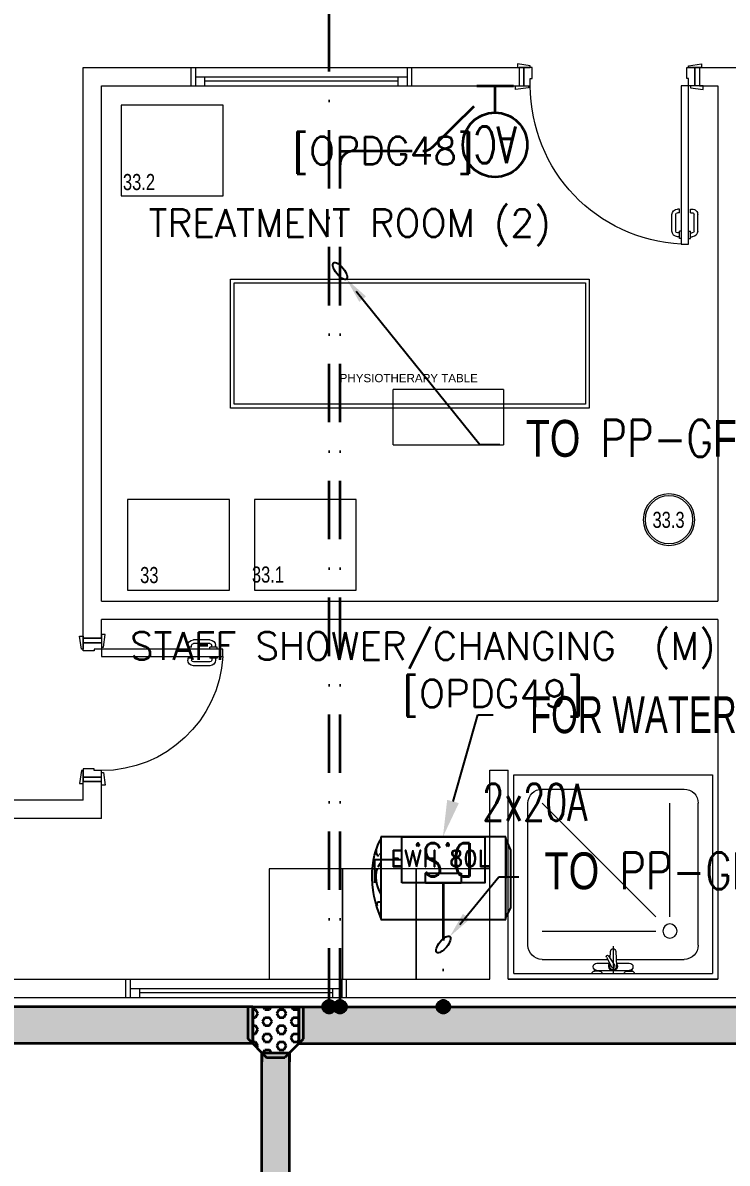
# Model space of a CAD drawing. Header units: inches. Extents: x -12418 to 57169, y -29325 to 19878.
# Drawn here: x 29850 to 33678, y -1847 to 4349 of the extents above; entities that cross this region are included whole.
import ezdxf
from ezdxf import colors
from ezdxf.entities.mleader import LeaderData, LeaderLine
from ezdxf.enums import TextEntityAlignment as Align
from ezdxf.math import Vec2, Vec3

# ---------------------------------------------------------------- set-up
doc = ezdxf.new("R2010")
doc.units = ezdxf.units.IN
doc.header["$LTSCALE"] = 25
doc.header["$MEASUREMENT"] = 0
doc.linetypes.add('DASHDOT', pattern=[25.4, 12.7, -6.35, 0, -6.35])
doc.linetypes.add('HIDDEN', pattern=[9.525, 6.35, -3.175])
doc.layers.get('0').update_dxf_attribs({"color": 8})
for name, color, linetype, lineweight in [('00-Ground Floor$0$72_EGR_BASE_TEXT', 252, 'Continuous', 5), ('00-Ground Floor$0$72_EGR_EQP_TAG', 142, 'Continuous', 5), ('00-Ground Floor$0$Aluminum', 251, 'Continuous', 5), ('00-Ground Floor$0$LOADING', 253, 'Continuous', 5), ('00-Ground Floor$0$SANIT', 250, 'Continuous', 5), ('00-Ground Floor$0$Walls', 251, 'Continuous', 5), ('00-Ground Floor$0$Wooden Joinery', 251, 'Continuous', 5), ('E-LITE-CIRC @ 100', 6, 'Continuous', 25), ('E-LITE-CLNG-CNDT', 6, 'DASHDOT', 35), ('E-POWR-CIRC-NUMB', 6, 'Continuous', 25), ('E-POWR-CLNG-CNDT', 6, 'DASHDOT', 35), ('E-POWR-CTRL-NUMB', 6, 'Continuous', 25), ('E-POWR-FLOR-CNDT', 6, 'HIDDEN', 25), ('E-POWR-TEXT @ 100', 6, 'Continuous', 25), ('E-POWR-WALL @ 100', 4, 'Continuous', 35), ('T-CABL-TRAY', 60, 'Continuous', 35)]:
    doc.layers.add(name, color=color, linetype=linetype, lineweight=lineweight)
for name, color, linetype in [('E-POWR-IDEN', 101, 'Continuous'), ('e-powr-swch @ 100', 191, 'Continuous'), ('PW-ACCESSORIES', 253, 'Continuous'), ('SN-RW', 3, 'Continuous')]:
    doc.layers.add(name, color=color, linetype=linetype)
doc.styles.add('00-Ground Floor$0$list_ghTextstyle', font='romans.shx', dxfattribs={"height": 0.25})
doc.styles.add('00-Ground Floor$0$SIMPLEX', font='SIMPLEX.shx', dxfattribs={"height": 150})
doc.styles.add('00-Ground Floor$0$X3G_ENTITY_257CFD', font='swisscl.ttf', dxfattribs={"height": 200})
doc.styles.add('DC_Elc_Romans', font='elc_romans.shx', dxfattribs={"width": 0.7})
doc.styles.add('DC_Simplex', font='SIMPLEX.shx', dxfattribs={"width": 0.7})
doc.styles.add('ROMAND', font='romand.shx')

# ---------------------------------------------------------------- blocks, each defined once
blk = doc.blocks.new('00-Ground Floor$0$A$C72370EFE')
at = {"layer": '00-Ground Floor$0$Wooden Joinery'}
for p, q in [((-0.01, -0.04), (-0.02, -0.04)), ((-0.01, -0.06), (-0.02, -0.06)), ((-0.01, -0.03), (-0.01, -0.07)), ((0, -0.03), (-0.01, -0.03)), ((0.04, -0.03), (0.05, -0.03)), ((0.05, -0.03), (0.05, -0.07)), ((0.05, -0.04), (0.06, -0.04)), ((0.05, -0.06), (0.06, -0.06)), ((-0.05, -0.07), (-0.05, -0.16)), ((-0.03, -0.07), (-0.03, -0.16)), ((0, -0.07), (-0.01, -0.07)), ((0.04, -0.07), (0.05, -0.07)), ((0.07, -0.07), (0.07, -0.16)), ((0.09, -0.07), (0.09, -0.16)), ((-0.01, -0.17), (-0.02, -0.17)), ((-0.01, -0.17), (-0.01, -0.19)), ((0.05, -0.17), (0.06, -0.17)), ((0.05, -0.17), (0.05, -0.19)), ((-0.01, -0.19), (-0.02, -0.19)), ((0.05, -0.19), (0.06, -0.19))]:
    blk.add_line(p, q, dxfattribs=at)
for centre, radius, start, end in [((-0.02, -0.07), 0.03, 90, 180), ((-0.02, -0.07), 0.01, 90, 180), ((0.06, -0.07), 0.03, 0, 90), ((0.06, -0.07), 0.01, 0, 90), ((-0.02, -0.16), 0.03, 180, 270), ((-0.02, -0.16), 0.01, 180, 270), ((0.06, -0.16), 0.01, 270, 0), ((0.06, -0.16), 0.03, 270, 0)]:
    blk.add_arc(centre, radius, start, end, dxfattribs=at)
blk = doc.blocks.new('00-Ground Floor$0$A$C268A7CF0')
at = {"layer": '00-Ground Floor$0$Wooden Joinery'}
for points in [[(80, 758.8), (80, 768.8), (10, 778.8), (10, 758.8)], [(740, 758.8), (740, 768.8), (810, 778.8), (810, 758.8)], [(70, 658.8), (70, 648.8), (0, 638.8), (0, 658.8)], [(120, 658.8), (120, 0), (80, 0), (80, 658.8)], [(750, 658.8), (750, 648.8), (820, 638.8), (820, 658.8)]]:
    blk.add_lwpolyline(points, close=True, dxfattribs=at)
for points in [[(45, 658.8), (45, 758.8), (20, 758.8), (20, 658.8), (45, 658.8)], [(45, 658.8), (80, 658.8), (80, 698.8), (90, 698.8), (90, 758.8), (45, 758.8), (45, 658.8)], [(775, 658.8), (740, 658.8), (740, 698.8), (730, 698.8), (730, 758.8), (775, 758.8), (775, 658.8)], [(775, 658.8), (775, 758.8), (800, 758.8), (800, 658.8), (775, 658.8)]]:
    blk.add_lwpolyline(points, dxfattribs=at)
blk.add_arc((80, 658.8), 660, 273.4748, 0, dxfattribs=at)
at = {"layer": '00-Ground Floor$0$Wooden Joinery', "xscale": 999.9999999998854, "yscale": 999.9999999998854, "zscale": 999.9999999998854, "rotation": 180}
blk.add_blockref('00-Ground Floor$0$A$C72370EFE', (120, 0), dxfattribs=at)
blk = doc.blocks.new('00-Ground Floor$0$A$C5DAD61B4')
at = {"layer": '00-Ground Floor$0$Wooden Joinery'}
for points in [[(80, 959.1), (80, 969.1), (10, 979.1), (10, 959.1)], [(940, 959.1), (940, 969.1), (1010, 979.1), (1010, 959.1)], [(70, 859.1), (70, 849.1), (0, 839.1), (0, 859.1)], [(120, 859.1), (120, 0), (80, 0), (80, 859.1)], [(950, 859.1), (950, 849.1), (1020, 839.1), (1020, 859.1)]]:
    blk.add_lwpolyline(points, close=True, dxfattribs=at)
for points in [[(45, 859.1), (45, 959.1), (20, 959.1), (20, 859.1), (45, 859.1)], [(45, 859.1), (80, 859.1), (80, 899.1), (90, 899.1), (90, 959.1), (45, 959.1), (45, 859.1)], [(975, 859.1), (940, 859.1), (940, 899.1), (930, 899.1), (930, 959.1), (975, 959.1), (975, 859.1)], [(975, 859.1), (975, 959.1), (1000, 959.1), (1000, 859.1), (975, 859.1)]]:
    blk.add_lwpolyline(points, dxfattribs=at)
blk.add_arc((80, 859.1), 860, 272.66603, 0, dxfattribs=at)
at = {"layer": '00-Ground Floor$0$Wooden Joinery', "xscale": 999.9999999998854, "yscale": 999.9999999998854, "zscale": 999.9999999998854, "rotation": 180}
blk.add_blockref('00-Ground Floor$0$A$C72370EFE', (120, 0), dxfattribs=at)
blk = doc.blocks.new('00-Ground Floor$0$SHOWER TRAY 80x80')
at = {"layer": '00-Ground Floor$0$SANIT'}
for p, q in [((0, 0), (0, 0.8)), ((0.8, 0.8), (0, 0.8)), ((0.8, 0), (0.8, 0.8)), ((0.1143, 0.7429), (0.6857, 0.7429)), ((0.0571, 0.4124), (0.0571, 0.6857)), ((0.7429, 0.1143), (0.7429, 0.6857)), ((0.2286, 0.6286), (0.6857, 0.6286)), ((0.1714, 0.1143), (0.1714, 0.5714)), ((0.2286, 0.5714), (0.6857, 0.1143)), ((0.01, 0.455), (0.01, 0.475)), ((0.0163, 0.475), (0.01, 0.475)), ((0.0125, 0.335), (0.0125, 0.465)), ((0.0425, 0.4133), (0.0425, 0.465)), ((0.0125, 0.455), (0.01, 0.455)), ((0.0895, 0.4105), (0.0316, 0.4139)), ((0.11, 0.4), (0, 0.4)), ((0.0667, 0.3728), (0.0271, 0.3939)), ((0.0407, 0.3866), (0.0316, 0.3861)), ((0.0715, 0.3808), (0.0334, 0.4058)), ((0.0425, 0.335), (0.0425, 0.3857)), ((0.0571, 0.1143), (0.0571, 0.3779)), ((0.0608, 0.3878), (0.0895, 0.3895)), ((0.01, 0.345), (0.01, 0.325)), ((0.0125, 0.345), (0.01, 0.345)), ((0.0163, 0.325), (0.01, 0.325)), ((0.1143, 0.0571), (0.6857, 0.0571)), ((0, 0), (0.8, 0))]:
    blk.add_line(p, q, dxfattribs=at)
blk.add_circle((0.1714, 0.6286), 0.0286, dxfattribs=at)
for centre, radius, start, end in [((0.1143, 0.6857), 0.0571, 90, 180), ((0.6857, 0.6857), 0.0571, 360, 90), ((0, 0.475), 0.01, 0, 90), ((0.0275, 0.465), 0.015, 0, 180), ((0, 0.455), 0.01, 270, 0), ((0.03, 0.4), 0.0175, 49.632, 309.2526), ((0.03, 0.4), 0.014, 83.2671, 276.7329), ((0.03, 0.4), 0.00676, 54.0423, 244.5873), ((0.0691, 0.3768), 0.00467, 239.3148, 59.3148), ((0.0895, 0.4), 0.0105, 270, 90), ((0, 0.345), 0.01, 0, 90), ((0, 0.325), 0.01, 270, 0), ((0.0275, 0.335), 0.015, 180, 0), ((0.1143, 0.1143), 0.0571, 180, 270), ((0.6857, 0.1143), 0.0571, 270, 360)]:
    blk.add_arc(centre, radius, start, end, dxfattribs=at)
blk = doc.blocks.new('00-Ground Floor$0$WM00001-P')
at = {"layer": '00-Ground Floor$0$LOADING'}
for radius in [0.14, 0.13]:
    blk.add_circle((0, 0), radius, dxfattribs=at)
blk = doc.blocks.new('00-Ground Floor$0$H.A.2.3_Second Floor Plan$0$A$C64EB3589')
for p, q in [((-1106.9, 923.8, -10), (-506.9, 923.8, -10)), ((-1106.9, 923.8, -10), (-1106.9, 623.8, -10)), ((-506.9, 623.8, -10), (-506.9, 923.8, -10)), ((-506.9, 623.8, -10), (-1106.9, 623.8, -10))]:
    blk.add_line(p, q)
at = {"elevation": -10}
for points in [[(-1990.9, 23.8), (-40.9, 23.8), (-40.9, 723.8), (-1990.9, 723.8)], [(-1990.9, 23.8), (-40.9, 23.8), (-40.9, 723.8), (-1990.9, 723.8)], [(-1990.9, 23.8), (-40.9, 23.8), (-40.9, 723.8), (-1990.9, 723.8)], [(-1990.9, 23.8), (-40.9, 23.8), (-40.9, 723.8), (-1990.9, 723.8)], [(-1970.9, 43.8), (-60.9, 43.8), (-60.9, 703.8), (-1970.9, 703.8)], [(-1970.9, 43.8), (-60.9, 43.8), (-60.9, 703.8), (-1970.9, 703.8)], [(-1970.9, 43.8), (-60.9, 43.8), (-60.9, 703.8), (-1970.9, 703.8)], [(-1970.9, 43.8), (-60.9, 43.8), (-60.9, 703.8), (-1970.9, 703.8)]]:
    blk.add_lwpolyline(points, close=True, dxfattribs=at)
blk = doc.blocks.new('00-Ground Floor$0$ELECTROTHERAPY UNIT')
at = {"layer": '00-Ground Floor$0$LOADING', "elevation": 0}
blk.add_lwpolyline([(-952367.9, -379387.9), (-952921.6, -379387.9), (-952921.6, -379879.1), (-952367.9, -379879.1)], close=True, dxfattribs=at)
blk = doc.blocks.new('00-Ground Floor$0$PRESSOTHERAPY')
at = {"layer": '00-Ground Floor$0$LOADING', "elevation": 0}
blk.add_lwpolyline([(-952461.7, -380062.3), (-951908, -380062.3), (-951908, -379571.1), (-952461.7, -379571.1)], close=True, dxfattribs=at)
blk = doc.blocks.new('00-Ground Floor$0$HYDRO HOT')
at = {"layer": '00-Ground Floor$0$LOADING', "elevation": 0}
blk.add_lwpolyline([(-952414, -375984), (-951860.3, -375984), (-951860.3, -375492.8), (-952414, -375492.8)], close=True, dxfattribs=at)
blk = doc.blocks.new('00-Ground Floor$0$A$C37be4daf')
at = {"layer": '00-Ground Floor$0$Aluminum'}
for p, q in [((1416, 598.2), (216, 598.2)), ((241, 498.2), (241, 598.2)), ((291, 548.2), (291, 598.2)), ((291, 573.2), (1341, 573.2)), ((1341, 548.2), (1341, 598.2)), ((1391, 498.2), (1391, 598.2)), ((1416, 498.2), (216, 498.2)), ((1391, 548.2), (241, 548.2))]:
    blk.add_line(p, q, dxfattribs=at)
at = {"layer": '00-Ground Floor$0$Walls'}
for p, q in [((216, 498.2), (216, 598.2)), ((1416, 498.2), (1416, 598.2))]:
    blk.add_line(p, q, dxfattribs=at)
blk = doc.blocks.new('00-Ground Floor')
at = {"layer": '00-Ground Floor$0$LOADING', "elevation": 0}
for points in [[(31187.9, -847.4), (31587.9, -847.4), (31587.9, -247.4), (31187.9, -247.4)], [(31587.9, -847.4), (31987.9, -847.4), (31987.9, -247.4), (31587.9, -247.4)], [(31987.9, -847.4), (32387.9, -847.4), (32387.9, -247.4), (31987.9, -247.4)]]:
    blk.add_lwpolyline(points, close=True, dxfattribs=at)
at = {"layer": '00-Ground Floor$0$Walls'}
for p, q in [((30177.9, 4105.7, 0), (32547.9, 4105.7, 0)), ((30177.9, 1005.7, 0), (30177.9, 4105.7, 0)), ((32547.9, 4105.7, 0), (32547.9, 4005.7, 0)), ((33527.9, 4105.7, 0), (33827.9, 4105.7, 0)), ((33527.9, 4105.7, 0), (33527.9, 4005.7, 0)), ((30277.9, 4005.7, 0), (32547.9, 4005.7, 0)), ((30277.9, 1205.7, 0), (30277.9, 4005.7, 0)), ((33527.9, 4005.7, 0), (33627.9, 4005.7, 0)), ((33627.9, 4005.7, 0), (33627.9, 1205.7, 0)), ((33627.9, 1367.6, 0), (33627.9, 1205.7, 0)), ((30277.9, 1205.7, 0), (33627.9, 1205.7, 0)), ((30277.9, 1005.7, 0), (30277.9, 1105.7, 0)), ((33627.9, 1105.7, 0), (30277.9, 1105.7, 0)), ((33627.9, 1105.7, 0), (33627.9, -847.4, 0)), ((30277.9, 1005.7, 0), (30177.9, 1005.7, 0)), ((32387.9, 287.6, 0), (32487.9, 287.6, 0)), ((32387.9, -847.4, 0), (32387.9, 287.6, 0)), ((32487.9, -847.4, 0), (32487.9, 287.6, 0)), ((30177.9, 125.7, 0), (30177.9, 225.7, 0)), ((30277.9, 225.7, 0), (30177.9, 225.7, 0)), ((30277.9, 25.7, 0), (30277.9, 225.7, 0)), ((30177.9, 125.7, 0), (28977.9, 125.7, 0)), ((30277.9, 25.7, 0), (29627.9, 25.7, 0)), ((29627.9, -847.4, 0), (32387.9, -847.4, 0)), ((32487.9, -847.4, 0), (33627.9, -847.4, 0)), ((33627.9, -847.4, 0), (32487.9, -847.4, 0)), ((17732.9, -947.4, 0), (43417.9, -947.4, 0))]:
    blk.add_line(p, q, dxfattribs=at)
at = {"rotation": 180}
for p in [(32178.9, 4603.9, 0), (31823.9, -349.2, 0)]:
    blk.add_blockref('00-Ground Floor$0$A$C37be4daf', p, dxfattribs=at)
at = {"layer": '00-Ground Floor$0$LOADING'}
for name, p in [('00-Ground Floor$0$HYDRO HOT', (982798.1, 379393.3)), ('00-Ground Floor$0$ELECTROTHERAPY UNIT', (983340.3, 381145.8)), ('00-Ground Floor$0$PRESSOTHERAPY', (983570, 381329.1))]:
    blk.add_blockref(name, p, dxfattribs=at)
at = {"layer": '00-Ground Floor$0$LOADING', "extrusion": (0, 0, -1), "zscale": -1, "rotation": 180}
blk.add_blockref('00-Ground Floor$0$H.A.2.3_Second Floor Plan$0$A$C64EB3589', (-32968.9, 2979.5, -10), dxfattribs=at)
at = {"layer": '00-Ground Floor$0$LOADING', "extrusion": (2.33844e-18, 2.24019e-05, -1), "xscale": 1000, "yscale": 1000, "zscale": 1000, "rotation": 90.0000000000004}
blk.add_blockref('00-Ground Floor$0$WM00001-P', (-33361.6, 1649, 0.1), dxfattribs=at)
at = {"layer": '00-Ground Floor$0$SANIT', "xscale": -1350.000000000878, "yscale": 1350.000000000878, "zscale": 1350.000000000878, "rotation": 270}
blk.add_blockref('00-Ground Floor$0$SHOWER TRAY 80x80', (32517.9, -817.4, 0), dxfattribs=at)
at = {"layer": '00-Ground Floor$0$Wooden Joinery', "xscale": -1}
blk.add_blockref('00-Ground Floor$0$A$C5DAD61B4', (33547.9, 3146.6, 0), dxfattribs=at)
at = {"layer": '00-Ground Floor$0$Wooden Joinery', "xscale": -1, "rotation": 90}
blk.add_blockref('00-Ground Floor$0$A$C268A7CF0', (30936.7, 1025.7, 0), dxfattribs=at)
at = {"layer": '00-Ground Floor$0$72_EGR_BASE_TEXT', "char_height": 150, "attachment_point": 2, "style": '00-Ground Floor$0$SIMPLEX'}
for s, insert in [('[OPDG48]', (31807.3, 3728.6, 0)), ('TREATMENT ROOM (2)', (31625.5, 3335.7, 0)), ('STAFF SHOWER/CHANGING  (M)', (32022.6, 1038.3, 0)), ('[OPDG49]', (32404.4, 779.5, 0))]:
    blk.add_mtext(s, dxfattribs=dict(at, insert=insert))
at = {"layer": '00-Ground Floor$0$72_EGR_EQP_TAG', "char_height": 87.47, "attachment_point": 2, "style": '00-Ground Floor$0$X3G_ENTITY_257CFD'}
for s, insert in [('33.2', (30481, 3527.2, 0)), ('33.3', (33359.1, 1691.9, 0)), ('33', (30537, 1391.8, 0)), ('33.1', (31182, 1394.6, 0))]:
    blk.add_mtext(s, dxfattribs=dict(at, insert=insert))
at = {"layer": '00-Ground Floor$0$LOADING', "color": 4, "insert": (32322.9, 2440.8), "char_height": 45, "width": 1758.975, "attachment_point": 3, "style": '00-Ground Floor$0$list_ghTextstyle'}
blk.add_mtext('{\\fArial|b0|i0|c0|p34;PHYSIOTHERAPY TABLE}', dxfattribs=at)
blk = doc.blocks.new('80L')
at = {"layer": 'PW-ACCESSORIES', "linetype": 'Continuous'}
for p, q in [((-115124.3, -157079.1), (-115117.6, -157062.9)), ((-115117.6, -157062.9), (-115111.8, -157049.9)), ((-115111.8, -157049.9), (-115107.3, -157040.5)), ((-115107.3, -157040.5), (-115103.7, -157034.6)), ((-115103.7, -157034.6), (-115102.8, -157032.8)), ((-114425.1, -157022.5), (-115102.8, -157022.5)), ((-115102.8, -157022.5), (-115102.8, -157471.2)), ((-115102.8, -157032.8), (-115102.8, -157191.4)), ((-114425.1, -157031.9), (-114426.4, -157464.4)), ((-114425.1, -157471.2), (-114425.1, -157022.5)), ((-114396.3, -157094.8), (-114425.1, -157031.9)), ((-115142.7, -157148.7), (-115137.4, -157122.2)), ((-115137.4, -157122.2), (-115130.6, -157099.3)), ((-115130.6, -157099.3), (-115124.3, -157079.1)), ((-115129.7, -157091.2), (-115129.7, -157093.5)), ((-115129.7, -157093.5), (-115129.7, -157098.9)), ((-115129.7, -157098.9), (-115129.3, -157106.5)), ((-115129.3, -157106.5), (-115127.9, -157114.1)), ((-115127.9, -157114.1), (-115125.2, -157120.4)), ((-115125.2, -157120.4), (-115123.4, -157122.2)), ((-115123.4, -157122.2), (-115120.7, -157123.1)), ((-115120.7, -157123.1), (-115118, -157123.1)), ((-115118, -157123.1), (-115114.5, -157121.7)), ((-115110.4, -157118.6), (-115105.9, -157113.7)), ((-114396.3, -157408.7), (-114396.3, -157094.8)), ((-115149.9, -157210.7), (-115147.2, -157177.9)), ((-115147.2, -157177.9), (-115142.7, -157148.7)), ((-115115.3, -157178.8), (-115119.4, -157186.4)), ((-115111.8, -157172.5), (-115115.3, -157178.8)), ((-115108.2, -157167.6), (-115111.8, -157172.5)), ((-115105.5, -157164), (-115108.2, -157167.6)), ((-115102.8, -157161.3), (-115105.5, -157164)), ((-115102.8, -157191.4), (-115104.1, -157462.2)), ((-115150.4, -157245.7), (-115149.9, -157210.7)), ((-115148.1, -157283.9), (-115150.4, -157245.7)), ((-115130.6, -157230), (-115131.1, -157244.4)), ((-115131.1, -157244.4), (-115129.7, -157260.1)), ((-115129.3, -157217), (-115130.6, -157230)), ((-115126.6, -157205.7), (-115129.3, -157217)), ((-115123, -157195.4), (-115126.6, -157205.7)), ((-114861.2, -157274.5), (-114861.2, -157219.2)), ((-114861.2, -157219.2), (-114666.7, -157219.2)), ((-114666.7, -157219.2), (-114666.7, -157274.5)), ((-115142.7, -157324.7), (-115148.1, -157283.9)), ((-115129.7, -157260.1), (-115127, -157276.7)), ((-115127, -157276.7), (-115121.6, -157294.7)), ((-115121.6, -157294.7), (-115114.5, -157314)), ((-115114.5, -157314), (-115104.1, -157335.1)), ((-114666.7, -157274.5), (-114861.2, -157274.5)), ((-115139.2, -157345.9), (-115142.7, -157324.7)), ((-115134.2, -157367.9), (-115139.2, -157345.9)), ((-115128.4, -157390.3), (-115134.2, -157367.9)), ((-115121.2, -157378.2), (-115124.3, -157381.8)), ((-115116.7, -157376.8), (-115121.2, -157378.2)), ((-115111.8, -157377.3), (-115116.7, -157376.8)), ((-115107.3, -157378.2), (-115111.8, -157377.3)), ((-115102.8, -157379.5), (-115107.3, -157378.2)), ((-115121.6, -157413.7), (-115128.4, -157390.3)), ((-115124.3, -157381.8), (-115125.2, -157388.1)), ((-115125.2, -157388.1), (-115125.2, -157392.6)), ((-115125.2, -157392.6), (-115123.9, -157397.9)), ((-115113.6, -157437.5), (-115121.6, -157413.7)), ((-115104.1, -157462.2), (-115113.6, -157437.5)), ((-114426.4, -157464.4), (-114396.3, -157408.7)), ((-115104.1, -157462.2), (-115104.1, -157462.2)), ((-115102.8, -157471.2), (-114425.1, -157471.2)), ((-114426.4, -157464.4), (-114426.4, -157464.4))]:
    blk.add_line(p, q, dxfattribs=at)
at = {"layer": 'PW-ACCESSORIES', "linetype": 'Continuous', "insert": (-115052.5, -157139.9), "char_height": 90, "attachment_point": 4, "style": 'ROMAND'}
blk.add_mtext('EWH 80L', dxfattribs=at)
blk = doc.blocks.new('*U28')
blk.add_lwpolyline([(-2.25, -2.5), (-2.25, 0), (2.25, 0), (2.25, -2.5)], close=True)
blk.add_lwpolyline([(-2.25, -1.25), (-3.75, -1.25), (-3.75, -2.5)])
at = {"layer": 'E-POWR-CIRC-NUMB', "style": 'DC_Simplex', "width": 0.7, "flags": 8}
blk.add_attdef('CIRCUIT', (4.233, 3.688), '', height=2, rotation=360, dxfattribs=at)
at = {"layer": 'E-POWR-CTRL-NUMB', "style": 'DC_Simplex', "width": 0.7, "flags": 8}
blk.add_attdef('AMPER', text='', height=2, rotation=360, dxfattribs=at).set_placement((4.233, 1.25), align=Align.MIDDLE_LEFT)
at = {"layer": 'E-POWR-IDEN', "style": 'DC_Simplex', "width": 0.7, "flags": 8}
blk.add_attdef('TYPE', text='', height=1.8, rotation=180, dxfattribs=at).set_placement((0, -1.25), align=Align.MIDDLE_CENTER)
blk = doc.blocks.new('ARR0W')
at = {"color": 45}
blk.add_ellipse((0, 0), major_axis=(0.4, 0), ratio=0.4, dxfattribs=at)
at = {"color": 45, "ltscale": 0.5}
blk.add_solid([(-1.4, 0.167), (-0.4, 0), (-1.4, -0.167)], dxfattribs=at)
blk = doc.blocks.new('*U34')
for p, q in [((-1, 0), (1, 0)), ((0, -1.45), (0, 0))]:
    blk.add_line(p, q)
blk.add_circle((0, -3.2), 1.75)
at = {"layer": 'E-POWR-CIRC-NUMB', "style": 'DC_Simplex', "width": 0.7, "flags": 8}
blk.add_attdef('CIRCUIT', (3.364, 5.671), '', height=2, rotation=360, dxfattribs=at)
at = {"layer": 'E-POWR-IDEN', "style": 'DC_Simplex', "width": 0.7, "flags": 8}
blk.add_attdef('TYPE', text='', height=2, rotation=180, dxfattribs=at).set_placement((0, -3.2), align=Align.MIDDLE_CENTER)
blk = doc.blocks.new('*U48')
at = {"lineweight": 0}
h = blk.add_hatch(dxfattribs=at)
h.set_pattern_fill('HEX', color=253, scale=8, angle=180, style=0)
h.set_pattern_definition([(180, (-19802.505, -2e-10), (6e-13, -43.99409), [25.4, -50.8]), (300, (-19802.505, -2e-10), (38.1, 21.99705), [25.4, -50.8]), (240, (-19827.905, -2e-10), (38.1, -21.99705), [25.4, -50.8])])
h.paths.add_polyline_path([(-6237.5, 200), (-6237.5, 0), (0, 0), (0, 200)])
at = {"color": 0}
for p, q in [((0, 200), (-6237.5, 200)), ((-6237.5, 0), (-6237.5, 200)), ((0, 0), (0, 200)), ((0, 0), (-6237.5, 0))]:
    blk.add_line(p, q, dxfattribs=at)
blk = doc.blocks.new('*U42')
h = blk.add_hatch()
h.set_pattern_fill('HEX', color=253, scale=8, angle=-90, style=0)
h.set_pattern_definition([(270, (-3e-11, -5e-24), (43.994, -9e-14), [25.4, -50.8]), (30, (-3e-11, -5e-24), (-21.997, 38.1), [25.4, -50.8]), (330, (-3e-11, -25.4), (21.997, 38.1), [25.4, -50.8])])
h.paths.add_polyline_path([(0, 0), (-200, 0), (-250, -50), (-250, -200), (-200, -250), (0, -250)])
at = {"color": 0}
for p, q in [((-250, -50), (-200, 0)), ((-200, 0), (-200, 50)), ((0, 0), (0, 50)), ((-250, -50), (-300, -50)), ((0, 0), (0, -250)), ((-250, -200), (-300, -200)), ((-250, -200), (-200, -250)), ((-200, -250), (-200, -300)), ((0, -250), (0, -300))]:
    blk.add_line(p, q, dxfattribs=at)
at = {"color": 253}
for p, q in [((-200, 0), (-175, 25)), ((-200, 0), (0, 0)), ((-175, 25), (0, 25)), ((-250, -50), (-275, -75)), ((-250, -50), (-250, -200)), ((-275, -75), (-275, -175)), ((-250, -200), (-275, -175)), ((-200, -250), (0, -250)), ((-200, -250), (-175, -275)), ((-175, -275), (0, -275))]:
    blk.add_line(p, q, dxfattribs=at)
blk = doc.blocks.new('*U49')
at = {"lineweight": 0}
h = blk.add_hatch(dxfattribs=at)
h.set_pattern_fill('HEX', color=253, scale=8, angle=180, style=0)
h.set_pattern_definition([(180, (-24050.41, -3e-10), (6e-13, -43.99409), [25.4, -50.8]), (300, (-24050.41, -3e-10), (38.1, 21.997045), [25.4, -50.8]), (240, (-24075.81, -3e-10), (38.1, -21.997045), [25.4, -50.8])])
h.paths.add_polyline_path([(-10603.6, 150), (-10603.6, 0), (0, 0), (0, 150)])
at = {"color": 0}
for p, q in [((0, 150), (-10603.6, 150)), ((-10603.6, 0), (-10603.6, 150)), ((0, 0), (-10603.6, 0))]:
    blk.add_line(p, q, dxfattribs=at)
blk = doc.blocks.new('*U51')
at = {"lineweight": 0}
h = blk.add_hatch(dxfattribs=at)
h.set_pattern_fill('HEX', color=253, scale=8, angle=180, style=0)
h.set_pattern_definition([(180, (-22747.74, -3e-10), (6e-13, -43.99409), [25.4, -50.8]), (300, (-22747.74, -3e-10), (38.1, 21.997045), [25.4, -50.8]), (240, (-22773.14, -3e-10), (38.1, -21.997045), [25.4, -50.8])])
h.paths.add_polyline_path([(-7250, 200), (-7250, 0), (0, 0), (0, 200)])
at = {"color": 0}
for p, q in [((0, 200), (-7250, 200)), ((0, 0), (0, 200)), ((0, 0), (-7250, 0))]:
    blk.add_line(p, q, dxfattribs=at)
blk = doc.blocks.new('A$C767e6835')
at = {"layer": 'T-CABL-TRAY', "linetype": 'Continuous', "xscale": -1, "rotation": 180}
blk.add_blockref('*U51', (11000, 1850), dxfattribs=at)
at = {"layer": 'T-CABL-TRAY', "linetype": 'Continuous'}
for name, p, rotation in [('*U42', (11000, 1850, 0), 90), ('*U48', (11250, 1850), 180), ('*U49', (11050, -9003.6), 270)]:
    blk.add_blockref(name, p, dxfattribs=dict(at, rotation=rotation))

msp = doc.modelspace()

# ---------------------------------------------------------------- hatches: boundary and pattern name
at = {"layer": 'E-POWR-CLNG-CNDT'}
h = msp.add_hatch(color=256, dxfattribs=at)
h.dxf.hatch_style = 1
h.paths.add_polyline_path([(31479.4, -997.4, 1), (31549.4, -997.4, 1)])
h = msp.add_hatch(color=256, dxfattribs=at)
h.dxf.hatch_style = 1
h.paths.add_polyline_path([(31538.5, -997.4, 1), (31608.5, -997.4, 1)])
h = msp.add_hatch(color=256, dxfattribs=at)
h.dxf.hatch_style = 1
h.paths.add_polyline_path([(32100.1, -997.4, 1), (32170.1, -997.4, 1)])

# ---------------------------------------------------------------- linework, layer by layer
at = {"layer": 'E-POWR-CLNG-CNDT', "elevation": 0}
msp.add_lwpolyline([(31514.4, -997.4), (31514.4, 6211.3, -0.414214), (31589.4, 6286.3), (32047.5, 6286.3, 0.195779), (32099.8, 6307.6), (32440.3, 6639.9)], format="xyb", dxfattribs=at)
at = {"layer": 'E-POWR-CLNG-CNDT'}
msp.add_lwpolyline([(31573.5, -997.4), (31573.5, 3577.1, -0.414214), (31648.5, 3652.1), (32023.5, 3652.1, 0.195779), (32075.9, 3673.4), (32416.3, 4005.7)], format="xyb", dxfattribs=at)
at = {"layer": 'E-POWR-CLNG-CNDT', "elevation": 0}
msp.add_lwpolyline([(32135.1, -320.4), (32135.1, -997.4)], dxfattribs=at)
at = {"layer": 'E-POWR-CLNG-CNDT'}
for centre in [(31514.4, -997.4, 0), (31573.5, -997.4), (32135.1, -997.4, 0)]:
    msp.add_circle(centre, 35, dxfattribs=at)

# ---------------------------------------------------------------- block references
at = {"layer": 'E-LITE-CLNG-CNDT'}
msp.add_blockref('00-Ground Floor', (0, 0), dxfattribs=at)
at = {"layer": 'E-POWR-FLOR-CNDT'}
msp.add_blockref('A$C767e6835', (20099.5, -2847.4, 0), dxfattribs=at)
at = {"layer": 'e-powr-swch @ 100'}
ref = msp.add_blockref('*U28', (32135.1, -74.4, 0), dxfattribs=dict(at, xscale=100, yscale=100, zscale=100))
ref.add_attrib('TYPE', 'D.S.', dxfattribs={"layer": 'E-POWR-IDEN', "height": 180, "rotation": 180, "style": 'DC_Simplex', "width": 0.7, "flags": 8}).set_placement((32135.1, -199.4, 0), align=Align.MIDDLE_CENTER)
ref.add_attrib('AMPER', '2x20A', dxfattribs={"layer": 'E-POWR-CTRL-NUMB', "height": 200, "rotation": 360, "style": 'DC_Simplex', "width": 0.7, "flags": 8}).set_placement((32346.6, 113.3, 0), align=Align.MIDDLE_LEFT)
at = {"layer": 'E-POWR-WALL @ 100', "xscale": 100, "yscale": 100, "zscale": 100}
msp.add_blockref('*U34', (32416.3, 4005.7, 0), dxfattribs=at).add_auto_attribs({'TYPE': 'AC'})
at = {"layer": 'SN-RW'}
msp.add_blockref('80L', (146899.1, 156948.1, 0), dxfattribs=at)

# ---------------------------------------------------------------- leaders
at = {"layer": 'E-LITE-CIRC @ 100'}
ml = msp.add_multileader_mtext('Standard', dxfattribs=at)
ml.set_content('{\\Fdc_el_romans|c0;\\W0.8;TO\\Fromans|c0; \\Fsimplex|c0;PP-G\\Fdc_el_romans|c0;F\\Fsimplex|c0;/M17}', color=256, style='DC_Simplex')
ml.set_leader_properties()
ml.set_arrow_properties(name='ARR0W')
ml.build(insert=Vec2(0, 0))
ml.multileader.update_dxf_attribs({"dogleg_length": 200, "arrow_head_size": 140, "scale": 100})
ctx = ml.context
ctx.base_point, ctx.scale, ctx.char_height, ctx.arrow_head_size, ctx.landing_gap_size, ctx.plane_origin, ctx.plane_x_axis, ctx.plane_y_axis = Vec3(32443, 2057.5, 0), 100, 200, 140, 140, Vec3(40257.1, -1558.6, 0), Vec3(1, 0.000001, 0), Vec3(-0.000001, 1, 0)
notes = []
notes.append((ctx, [(0, (1, 1, 0), (32334.2, 2057.5, 0), (1, 0.000001, 0), 108.8, [(0, [(31573.5, 3000, 0)], 0, [])])]))
ctx.mtext.insert, ctx.mtext.text_direction, ctx.mtext.rotation, ctx.mtext.flow_direction = Vec3(32583, 2190.8, 0), Vec3(1, 0.000001, 0), 0.000001, 5
ml = msp.add_multileader_mtext('Standard', dxfattribs=at)
ml.set_content('{\\Fdc_el_romans|c0;\\W0.8;TO\\Fromans|c0; \\Fsimplex|c0;PP-G\\Fdc_el_romans|c0;F\\Fsimplex|c0;/M5}', color=256, style='DC_Simplex')
ml.set_leader_properties()
ml.set_arrow_properties(name='ARR0W')
ml.build(insert=Vec2(0, 0))
ml.multileader.update_dxf_attribs({"dogleg_length": 200, "arrow_head_size": 140, "scale": 100})
ctx = ml.context
ctx.base_point, ctx.scale, ctx.char_height, ctx.arrow_head_size, ctx.landing_gap_size, ctx.plane_origin, ctx.plane_x_axis, ctx.plane_y_axis = Vec3(32545.5, -292.2, 0), 100, 200, 140, 140, Vec3(40026.6, -9590.9, 0), Vec3(1, 0.000001, 0), Vec3(-0.000001, 1, 0)
notes.append((ctx, [(0, (1, 1, 0), (32436.7, -292.2, 0), (1, 0.000001, 0), 108.8, [(0, [(32135.1, -658.9, 0)], 0, [])])]))
ctx.mtext.insert, ctx.mtext.text_direction, ctx.mtext.rotation, ctx.mtext.flow_direction = Vec3(32685.5, -158.8, 0), Vec3(1, 0.000001, 0), 0.000001, 5
at = {"layer": 'E-POWR-TEXT @ 100'}
ml = msp.add_multileader_mtext('Standard', dxfattribs=at)
ml.set_content('FOR WATER HEATER ', color=256, style='DC_Elc_Romans')
ml.set_leader_properties(color=45)
ml.build(insert=Vec2(0, 0))
ml.multileader.update_dxf_attribs({"dogleg_length": 2, "arrow_head_size": 200, "scale": 100})
ctx = ml.context
ctx.base_point, ctx.scale, ctx.char_height, ctx.arrow_head_size, ctx.landing_gap_size, ctx.plane_origin = Vec3(32406.7, 589.2), 100, 200, 200, 200, Vec3(29950, -1151.5)
notes.append((ctx, [(0, (1, 1, 0), (32322, 589.2), (1, 0), 84.7, [(0, [(32132.9, -74.4)], 0, [])])]))
ctx.mtext.insert, ctx.mtext.flow_direction = Vec3(32606.7, 689.2), 5
for ctx, leaders in notes:
    for number, flags, end, landing, length, lines in leaders:
        leader = LeaderData()
        leader.index, (leader.has_last_leader_line, leader.has_dogleg_vector, leader.attachment_direction) = number, flags
        leader.last_leader_point, leader.dogleg_vector, leader.dogleg_length = Vec3(end), Vec3(landing), length
        for number, points, colour, breaks in lines:
            line = LeaderLine()
            line.index, line.vertices, line.color, line.breaks = number, Vec3.list(points), colors.encode_raw_color(colour), breaks
            leader.lines.append(line)
        ctx.leaders.append(leader)

doc.saveas('drawing.dxf')
